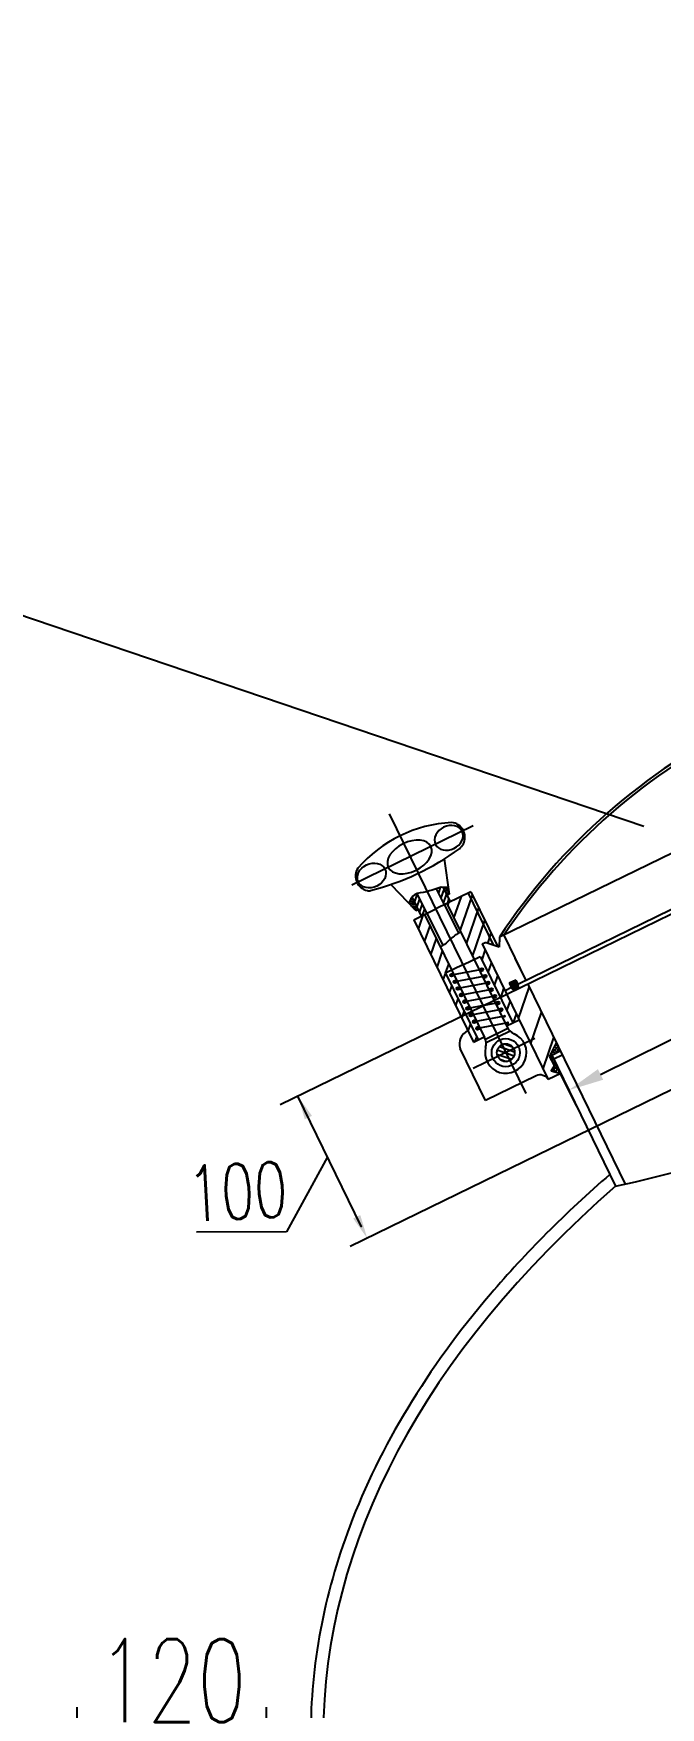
# Model space of a CAD drawing. Extents: x 946 to 3405, y -336 to 946.
# Drawn here: x 1017.3 to 1043.8, y 690.7 to 761.4 of the extents above; entities that cross this region are included whole.
import ezdxf

# ---------------------------------------------------------------- set-up
doc = ezdxf.new("R2010")
doc.units = 0
doc.header["$MEASUREMENT"] = 0
doc.linetypes.add('ACAD_ISO02W100', pattern=[15, 12, -3])
doc.linetypes.add('CENTER2', pattern=[28.575, 19.05, -3.175, 3.175, -3.175])
doc.layers.get('0').update_dxf_attribs({"linetype": 'CONTINUOUS'})
doc.layers.get('DEFPOINTS').update_dxf_attribs({"linetype": 'CONTINUOUS'})
for name, color, linetype in [('5剖面线层', 2, 'CONTINUOUS'), ('6文字层', 3, 'CONTINUOUS'), ('中心线', 1, 'CENTER2'), ('标注线', 3, 'CONTINUOUS'), ('细实线', 4, 'CONTINUOUS'), ('虚线', 2, 'ACAD_ISO02W100')]:
    doc.layers.add(name, color=color, linetype=linetype)
doc.styles.add('STYLE1', font='romans.shx', dxfattribs={"width": 0.7, "height": 3.5, "bigfont": 'hz129.shx'})
doc.dimstyles.get("Standard").update_dxf_attribs({"dimtxt": 2.5, "dimasz": 2.5, "dimexe": 1.25, "dimexo": 0.625, "dimtad": 1, "dimdec": 0, "dimlfac": 4, "dimzin": 4, "dimdsep": 46, "dimtxsty": 'STYLE1', "dimcen": 0, "dimclrd": 256, "dimclre": 256, "dimclrt": 256, "dimadec": 0, "dimazin": 0, "dimtfac": 1, "dimtdec": 0, "dimtmove": 0, "dimatfit": 3, "dimfxl": 1, "dimtolj": 1, "dimtzin": 0, "dimarcsym": 0})

# ---------------------------------------------------------------- blocks, each defined once
blk = doc.blocks.new('*D276')
at = {"layer": 'DEFPOINTS', "color": 0}
for p in [(1064.15, 728.739), (1064.473, 728.086), (1040.278, 716.096)]:
    blk.add_point(p, dxfattribs=at)
at = {"layer": '标注线', "lineweight": -2}
for p, q in [((1064.473, 728.086), (1063.595, 729.859)), ((1041.299, 717.416), (1062.806, 728.073)), ((1040.278, 716.096), (1039.4, 717.87))]:
    blk.add_line(p, q, dxfattribs=at)
at = {"layer": '标注线'}
for points in [[(1062.695, 728.297), (1062.917, 727.849), (1064.15, 728.739)], [(1041.188, 717.64), (1041.41, 717.192), (1039.955, 716.75)]]:
    blk.add_solid(points, dxfattribs=at)
at = {"layer": '标注线', "insert": (1050.964, 724.94), "char_height": 3.5, "attachment_point": 5, "rotation": 26.36021, "style": 'STYLE1'}
blk.add_mtext('\\A1;%%c412x6', dxfattribs=at)
blk = doc.blocks.new('*D325')
at = {"layer": '6文字层', "lineweight": -2}
for p, q in [((1019.186, 684.126), (1019.186, 690.694)), ((1027.186, 681.126), (1027.186, 690.694)), ((1024.686, 689.444), (1021.686, 689.444))]:
    blk.add_line(p, q, dxfattribs=at)
at = {"layer": '6文字层'}
for points in [[(1021.686, 689.861), (1021.686, 689.027), (1019.186, 689.444)], [(1024.686, 689.861), (1024.686, 689.027), (1027.186, 689.444)]]:
    blk.add_solid(points, dxfattribs=at)
at = {"layer": 'DEFPOINTS', "color": 0}
for p in [(1019.186, 689.444), (1019.186, 683.501), (1027.186, 680.501)]:
    blk.add_point(p, dxfattribs=at)
at = {"layer": '6文字层', "insert": (1023.197, 691.819), "char_height": 3.5, "attachment_point": 5, "style": 'STYLE1'}
blk.add_mtext('\\A1;120', dxfattribs=at)
blk = doc.blocks.new('*D340')
at = {"layer": '6文字层', "lineweight": -2}
for p, q in [((1067.597, 795.74), (998.501, 795.74)), ((999.751, 793.24), (999.751, 498.134)), ((1023.894, 495.634), (998.501, 495.634))]:
    blk.add_line(p, q, dxfattribs=at)
at = {"layer": '6文字层'}
for points in [[(999.334, 793.24), (1000.167, 793.24), (999.751, 795.74)], [(999.334, 498.134), (1000.167, 498.134), (999.751, 495.634)]]:
    blk.add_solid(points, dxfattribs=at)
at = {"layer": 'DEFPOINTS', "color": 0}
for p in [(1068.222, 795.74), (999.751, 495.634), (1024.519, 495.634)]:
    blk.add_point(p, dxfattribs=at)
at = {"layer": '6文字层', "insert": (997.376, 640), "char_height": 3.5, "attachment_point": 5, "rotation": 90, "style": 'STYLE1'}
blk.add_mtext('\\A1;4502', dxfattribs=at)

msp = doc.modelspace()

# ---------------------------------------------------------------- hatches: boundary and pattern name
at = {"layer": '5剖面线层'}
h = msp.add_hatch(dxfattribs=at)
h.set_pattern_fill('ANSI31', color=256, scale=0.667, angle=26, style=0)
h.set_pattern_definition([(161, (1153.09523, 708.081536), (0.027144245, 0.07883261), [])])
h.paths.add_polyline_path([(1033.33279, 724.90258, 0.12971807), (1033.20641, 724.64092), (1033.49565, 724.34325), (1033.58447, 724.38657)])
h.paths.add_polyline_path([(1034.80757, 724.98311), (1034.90027, 725.02833), (1034.86162, 725.30964), (1034.6441, 725.31827)])
h = msp.add_hatch(dxfattribs=at)
h.set_pattern_fill('ANSI31', color=256, scale=1.334, angle=116, style=0)
h.set_pattern_definition([(71, (1148.88204, 706.02663), (0.15766522, -0.0542885), [])])
h.paths.add_polyline_path([(1034.37573, 725.25492, 0.01013665), (1034.56527, 725.3214), (1034.6441, 725.31827), (1034.94458, 724.70219), (1034.70282, 724.58428)])
h.paths.add_polyline_path([(1033.96714, 724.22546), (1033.72148, 724.10564), (1033.33279, 724.90258, -0.12111753), (1033.55379, 725.06095, 0.0002781), (1033.55925, 725.06175)])
h = msp.add_hatch(dxfattribs=at)
h.set_pattern_fill('ANSI31', color=256, scale=0.1334, angle=26, style=0)
h.set_pattern_definition([(71, (1081.81563, 732.1742), (-0.4004697, 0.1378928), [])])
h.paths.add_polyline_path([(1035.92902, 718.78372), (1036.12236, 718.87802), (1034.7522, 721.68725), (1035.01677, 721.81629), (1033.86584, 724.17605), (1033.40793, 723.95272)])
h.paths.add_polyline_path([(1035.82387, 725.13105), (1035.70398, 725.07257), (1036.77934, 722.86776), (1036.95739, 722.807)])
h.paths.add_polyline_path([(1035.70398, 725.07257), (1034.80412, 724.63368), (1035.95505, 722.27392), (1036.21962, 722.40296), (1037.58978, 719.59373), (1037.86025, 719.72565), (1036.29827, 722.92818), (1036.42341, 722.98921), (1036.77934, 722.86776)])
h = msp.add_hatch(dxfattribs=at)
h.set_pattern_fill('ANSI31', color=256, scale=6.67, angle=26, style=0)
h.set_pattern_definition([(71, (1007.6247, 632.0422), (-0.788326, 0.2714424), [])])
h.paths.add_polyline_path([(1038.22054, 721.22837), (1037.33741, 720.79764), (1039.09177, 717.20066), (1039.6152, 717.45596), (1039.23509, 718.2353), (1039.4935, 718.61841)])
h = msp.add_hatch(dxfattribs=at)
h.set_pattern_fill('ANSI37', color=256, scale=0.03335, angle=93, style=0)
h.set_pattern_definition([(138, (627.59861, 35.95378), (-0.07085173, -0.078688819), []), (228, (627.59861, 35.95378), (0.078688819, -0.07085173), [])])
h.paths.add_polyline_path([(1039.13719, 718.18756), (1039.35088, 717.79858), (1039.2151, 717.57454), (1039.6152, 717.45596), (1039.23509, 718.2353), (1039.59479, 718.41074), (1039.43022, 718.74815)])
at = {"layer": '细实线'}
for points in [[(1036.34469, 721.84263, 1), (1036.21967, 721.84263, 1)], [(1034.9453, 721.58081, -1), (1035.05767, 721.63562, -1)], [(1035.08232, 721.29989, -1), (1035.19469, 721.3547, -1)], [(1035.08232, 721.29989, -1), (1035.19469, 721.3547, -1)], [(1035.21933, 721.01897, -1), (1035.3317, 721.07377, -1)], [(1035.21933, 721.01897, -1), (1035.3317, 721.07377, -1)], [(1036.36301, 721.5343, -1), (1036.47538, 721.58911, -1)], [(1036.4817, 721.5617, 1), (1036.35668, 721.5617, 1)], [(1036.4817, 721.5617, 1), (1036.35668, 721.5617, 1)], [(1036.50002, 721.25338, -1), (1036.61239, 721.30818, -1)], [(1036.50002, 721.25338, -1), (1036.61239, 721.30818, -1)], [(1036.61872, 721.28078, 1), (1036.4937, 721.28078, 1)], [(1036.61872, 721.28078, 1), (1036.4937, 721.28078, 1)], [(1035.35635, 720.73804, -1), (1035.46872, 720.79285, -1)], [(1035.35635, 720.73804, -1), (1035.46872, 720.79285, -1)], [(1035.49336, 720.45712, -1), (1035.60573, 720.51193, -1)], [(1035.49336, 720.45712, -1), (1035.60573, 720.51193, -1)], [(1036.63704, 720.97245, -1), (1036.74941, 721.02726, -1)], [(1036.63704, 720.97245, -1), (1036.74941, 721.02726, -1)], [(1036.75574, 720.99986, 1), (1036.63071, 720.99986, 1)], [(1036.75574, 720.99986, 1), (1036.63071, 720.99986, 1)], [(1036.77405, 720.69153, -1), (1036.88642, 720.74634, -1)], [(1036.77405, 720.69153, -1), (1036.88642, 720.74634, -1)], [(1036.89275, 720.71893, 1), (1036.76773, 720.71893, 1)], [(1036.89275, 720.71893, 1), (1036.76773, 720.71893, 1)], [(1036.91107, 720.41061, -1), (1037.02344, 720.46541, -1)], [(1036.91107, 720.41061, -1), (1037.02344, 720.46541, -1)], [(1037.02977, 720.43801, 1), (1036.90474, 720.43801, 1)], [(1037.02977, 720.43801, 1), (1036.90474, 720.43801, 1)], [(1035.63038, 720.1762, -1), (1035.74275, 720.231, -1)], [(1035.63038, 720.1762, -1), (1035.74275, 720.231, -1)], [(1035.76739, 719.89527, -1), (1035.87976, 719.95008, -1)], [(1035.76739, 719.89527, -1), (1035.87976, 719.95008, -1)], [(1035.90441, 719.61435, -1), (1036.01678, 719.66915, -1)], [(1035.90441, 719.61435, -1), (1036.01678, 719.66915, -1)], [(1037.04809, 720.12968, -1), (1037.16046, 720.18449, -1)], [(1037.04809, 720.12968, -1), (1037.16046, 720.18449, -1)], [(1037.16678, 720.15709, 1), (1037.04176, 720.15709, 1)], [(1037.1851, 719.84876, -1), (1037.29747, 719.90357, -1)], [(1037.1851, 719.84876, -1), (1037.29747, 719.90357, -1)], [(1036.04143, 719.33342, -1), (1036.1538, 719.38823, -1)], [(1036.04143, 719.33342, -1), (1036.1538, 719.38823, -1)], [(1037.32212, 719.56784, -1), (1037.43449, 719.62264, -1)], [(1037.32212, 719.56784, -1), (1037.43449, 719.62264, -1)]]:
    msp.add_hatch(color=256, dxfattribs=at).paths.add_polyline_path(points)
h = msp.add_hatch(dxfattribs=at)
h.set_pattern_fill('ANSI37', color=256, scale=0.5336, angle=36, style=0)
h.set_pattern_definition([(151, (1153.09523, 708.081536), (0.0323368, 0.058337134), []), (61, (1153.09523, 708.081536), (0.058337134, -0.0323368), [])])
h.paths.add_polyline_path([(1037.80725, 721.2152), (1037.71553, 721.40324), (1037.44475, 721.27118), (1037.53647, 721.08313, 0.02704138), (1037.54298, 721.06813, 1.04521435)])
h = msp.add_hatch(dxfattribs=at)
h.set_pattern_fill('ANSI31', color=256, scale=1.334, angle=26, style=0)
h.set_pattern_definition([(161, (1153.09523, 708.08154), (0.0542885, 0.15766522), [])])
h.paths.add_polyline_path([(1037.63163, 718.50133, 0.41421356), (1037.1301, 718.67402), (1037.29452, 718.33692)])
h.paths.add_polyline_path([(1037.29452, 718.33692), (1037.1301, 718.67402, 0.41421356), (1036.95741, 718.1725)])
h.paths.add_polyline_path([(1036.95741, 718.1725, 0.41421356), (1037.45894, 717.99981), (1037.29452, 718.33692)])
h.paths.add_polyline_path([(1037.45894, 717.99981, 0.41421356), (1037.63163, 718.50133), (1037.29452, 718.33692)])

# ---------------------------------------------------------------- linework, layer by layer
for p, q in [((1060.94105, 734.87305), (1037.03034, 723.21102)), ((1049.99579, 726.97154), (1037.33741, 720.79764)), ((1049.92135, 727.12365), (1037.80725, 721.2152)), ((1034.69572, 726.51722), (1034.90027, 725.02833)), ((1032.44833, 725.42109), (1033.49565, 724.34325)), ((1033.32695, 724.91455), (1033.72148, 724.10564)), ((1033.96714, 724.22546), (1033.5587, 725.06288)), ((1035.82387, 725.13105), (1034.33498, 724.40487)), ((1034.70282, 724.58428), (1034.37573, 725.25492)), ((1034.6441, 725.31827), (1034.94458, 724.70219)), ((1034.80412, 724.63368), (1037.33977, 719.43483)), ((1034.90027, 725.02833), (1034.80757, 724.98311)), ((1035.82387, 725.13105), (1036.95739, 722.807)), ((1033.40793, 723.95272), (1034.33498, 724.40487)), ((1033.40793, 723.95272), (1035.92902, 718.78372)), ((1033.49565, 724.34325), (1033.58836, 724.38847)), ((1033.86584, 724.17605), (1036.40149, 718.9772)), ((1037.21006, 723.29867), (1038.14572, 721.38029)), ((1036.29827, 722.92818), (1036.42341, 722.98921)), ((1036.29827, 722.92818), (1039.09177, 717.20066)), ((1037.02321, 722.78454), (1036.42341, 722.98921)), ((1037.03034, 723.21102), (1037.02321, 722.78454)), ((1035.48591, 722.04511), (1034.7522, 721.68725)), ((1035.48591, 722.04511), (1036.21962, 722.40296)), ((1036.21962, 722.40296), (1037.58978, 719.59373)), ((1037.6812, 722.3327), (1038.14572, 721.38029)), ((1034.7522, 721.68725), (1036.12236, 718.87802)), ((1037.71553, 721.40324), (1037.44475, 721.27118)), ((1037.44475, 721.27118), (1037.53647, 721.08313)), ((1037.71553, 721.40324), (1037.80725, 721.2152)), ((1038.22054, 721.22837), (1042.3383, 712.7857)), ((1037.53647, 721.08313), (1037.27031, 720.95332)), ((1037.32521, 719.46469), (1037.86739, 719.72913)), ((1035.92902, 718.78372), (1036.38692, 719.00706)), ((1037.38761, 719.35311), (1036.43643, 718.88919)), ((1037.47828, 719.24891), (1036.46271, 718.75359)), ((1036.4414, 716.32117), (1035.37267, 718.51237)), ((1039.43022, 718.74815), (1039.13719, 718.18756)), ((1039.23509, 718.2353), (1039.59479, 718.41074)), ((1039.35088, 717.79858), (1039.13719, 718.18756)), ((1039.35088, 717.79858), (1039.2151, 717.57454)), ((1039.2151, 717.57454), (1039.6152, 717.45596)), ((1039.23509, 718.2353), (1041.93514, 712.69937)), ((1039.6825, 718.23089), (1039.32281, 718.05545)), ((1038.57642, 717.36249), (1036.4414, 716.32117)), ((1039.6152, 717.45596), (1039.09177, 717.20066))]:
    msp.add_line(p, q)
for radius in [0.59386, 0.37507]:
    msp.add_circle((1037.29452, 718.33692), radius)
for centre, radius, start, end in [((1058.81395, 708.89113), 26.06884, 115.9995038, 146.6802902), ((1058.85326, 708.81054), 26.04484, 115.9995034, 146.2013098), ((1035.29409, 722.4384), 5.62601, 92.944025, 139.055975), ((1034.94363, 727.43491), 0.62511, 333.4125151, 84.3538318), ((1028.78386, 735.98883), 11.1652, 284.5390095, 305.9358866), ((1034.67906, 727.64783), 0.95971, 313.2377439, 329.1105552), ((1031.57255, 725.79072), 0.62511, 147.6461682, 258.5874849), ((1033.06636, 755.10192), 43.3201, 281.8135009, 318.2247816), ((1031.5107, 725.48434), 0.31256, 258.5874849, 284.0835029), ((1037.67837, 721.13582), 0.15137, 200.3691334, 31.6308666), ((1035.9553, 718.71426), 0.61661, 115.9893397, 199.1119032), ((1035.83964, 718.70317), 0.62511, 345.8699377, 26), ((1037.29452, 718.33692), 0.87516, 165.8699377, 66.1300623), ((1037.90162, 719.70886), 0.62511, 206, 246.1300623), ((1038.74288, 716.99187), 0.40629, 30.378804, 114.1877029)]:
    msp.add_arc(centre, radius, start, end)
at = {"extrusion": (0, 0, -1)}
for centre, major_axis, ratio in [((1034.88757, 727.40806), (0.56185, 0.27403), 0.79704279), ((1033.23322, 726.60133), (0.90181, 0.43984), 0.61994299)]:
    msp.add_ellipse(centre, major_axis=major_axis, ratio=ratio, dxfattribs=at)
msp.add_ellipse((1031.62822, 725.81837), major_axis=(-0.56185, -0.27403), ratio=0.79704279)
msp.add_ellipse((1122.9193, 689.5009), major_axis=(-93.33333, 0), ratio=0.5, start_param=5.76292015, end_param=6.28318531)
msp.add_open_spline([(1041.69321, 713.19542), (1039.81446, 711.56444), (1038.12835, 709.87515), (1033.97653, 705.00275), (1031.97677, 701.71176), (1029.6081, 695.43368), (1029.05263, 692.46759), (1029.05263, 689.5009)], degree=3, knots=[5.760611877, 5.760611877, 5.760611877, 5.760611877, 5.880421628, 5.880421628, 6.096730937, 6.096730937, 6.283185307, 6.283185307, 6.283185307, 6.283185307])
at = {"layer": '6文字层'}
msp.add_line((1043.12732, 727.88337), (992.26266, 745.13346), dxfattribs=at)
at = {"layer": '中心线'}
for p, q in [((1032.37363, 728.42623), (1038.13787, 716.60779)), ((1038.52837, 718.93871), (1035.92039, 717.66671))]:
    msp.add_line(p, q, dxfattribs=at)
at = {"layer": '中心线', "ltscale": 0.3}
msp.add_line((1035.92343, 727.91279), (1030.51305, 725.27397), dxfattribs=at)
at = {"layer": '标注线'}
for p, q in [((1037.33769, 720.79705), (1027.76787, 716.12898)), ((1052.94747, 720.99589), (1030.71946, 710.15328)), ((1031.18964, 711.01587), (1028.51722, 716.4945)), ((1029.75705, 713.93343), (1028.02977, 710.76651)), ((1028.02977, 710.76651), (1024.22732, 710.76076))]:
    msp.add_line(p, q, dxfattribs=at)
msp.add_point((1031.18964, 711.01587), dxfattribs=at)
msp.add_point((1031.18964, 711.01587), dxfattribs=at)
for points in [[(1029.10572, 715.66839), (1028.80598, 715.52217), (1028.51722, 716.4945)], [(1031.1504, 711.47667), (1030.85066, 711.33046), (1031.43916, 710.50435)]]:
    msp.add_solid(points, dxfattribs=at)
at = {"layer": '细实线'}
for p, q in [((1033.96714, 724.22546), (1034.63111, 722.8641)), ((1034.70282, 724.58428), (1035.29141, 723.37749)), ((1036.28218, 721.84263), (1035.00149, 721.60822)), ((1036.41919, 721.5617), (1035.1385, 721.32729)), ((1036.41919, 721.5617), (1035.1385, 721.32729)), ((1036.55621, 721.28078), (1035.27552, 721.04637)), ((1036.55621, 721.28078), (1035.27552, 721.04637)), ((1036.69322, 720.99986), (1035.41253, 720.76545)), ((1036.69322, 720.99986), (1035.41253, 720.76545)), ((1036.83024, 720.71893), (1035.54955, 720.48452)), ((1036.83024, 720.71893), (1035.54955, 720.48452)), ((1036.96726, 720.43801), (1035.68656, 720.2036)), ((1036.96726, 720.43801), (1035.68656, 720.2036)), ((1037.10427, 720.15709), (1035.82358, 719.92268)), ((1037.10427, 720.15709), (1035.82358, 719.92268)), ((1037.24129, 719.87616), (1035.9606, 719.64175)), ((1037.24129, 719.87616), (1035.9606, 719.64175)), ((1037.3783, 719.59524), (1036.09761, 719.36083)), ((1037.3783, 719.59524), (1036.09761, 719.36083))]:
    msp.add_line(p, q, dxfattribs=at)
for points in [[(1034.86162, 725.30964), (1034.56527, 725.3214, -0.05285151), (1033.55379, 725.06095, 0.25483941), (1033.20641, 724.64092)], [(1035.38654, 723.43954), (1035.20882, 723.32361, 0.05121109), (1034.84915, 723.03256, -0.08814014), (1034.53121, 722.81183, -0.08814014)]]:
    msp.add_lwpolyline(points, format="xyb", dxfattribs=at)
for centre in [(1036.28218, 721.84263), (1035.00149, 721.60822), (1035.1385, 721.32729), (1035.1385, 721.32729), (1035.1385, 721.32729), (1035.27552, 721.04637), (1035.27552, 721.04637), (1035.27552, 721.04637), (1035.27552, 721.04637), (1036.41919, 721.5617), (1036.41919, 721.5617), (1036.55621, 721.28078), (1036.55621, 721.28078), (1035.41253, 720.76545), (1035.41253, 720.76545), (1035.41253, 720.76545), (1035.41253, 720.76545), (1035.54955, 720.48452), (1035.54955, 720.48452), (1035.54955, 720.48452), (1035.54955, 720.48452), (1036.69322, 720.99986), (1036.69322, 720.99986), (1036.83024, 720.71893), (1036.83024, 720.71893), (1036.96726, 720.43801), (1036.96726, 720.43801), (1035.68656, 720.2036), (1035.68656, 720.2036), (1035.68656, 720.2036), (1035.68656, 720.2036), (1035.82358, 719.92268), (1035.82358, 719.92268), (1035.82358, 719.92268), (1035.82358, 719.92268), (1035.9606, 719.64175), (1035.9606, 719.64175), (1035.9606, 719.64175), (1035.9606, 719.64175), (1037.10427, 720.15709), (1036.09761, 719.36083), (1036.09761, 719.36083), (1036.09761, 719.36083), (1036.09761, 719.36083)]:
    msp.add_circle(centre, 0.06251, dxfattribs=at)
at = {"layer": '虚线', "ltscale": 0.3}
msp.add_line((1035.70398, 725.07257), (1036.77934, 722.86776), dxfattribs=at)

# ---------------------------------------------------------------- texts
at = {"layer": '标注线', "insert": (1025.96268, 712.47517), "char_height": 2.3345, "attachment_point": 5, "rotation": 3, "style": 'STYLE1'}
msp.add_mtext('100', dxfattribs=at)

# ---------------------------------------------------------------- dimensions: what is measured, and where the dimension line sits
at = {"layer": '6文字层'}
dim = msp.add_linear_dim(base=(999.75057, 495.63447), p1=(1068.22191, 795.73986), p2=(1024.5193, 495.63447), angle=90, dimstyle='Standard', override={"dimlfac": 15, "dimzin": 12}, dxfattribs=at)
dim.commit()
dim.dimension.update_dxf_attribs({"geometry": '*D340', "text_midpoint": (999.75057, 639.99963), "dimtype": 160})
dim = msp.add_linear_dim(base=(1019.18596, 689.44415), p1=(1027.18596, 680.5009), p2=(1019.18596, 683.5009), dimstyle='Standard', override={"dimlfac": 15, "dimzin": 12}, dxfattribs=at)
dim.commit()
dim.dimension.update_dxf_attribs({"geometry": '*D325', "text_midpoint": (1023.19717, 689.44415), "dimtype": 160})
at = {"layer": '标注线'}
dim = msp.add_aligned_dim(p1=(1040.27836, 716.09627), p2=(1064.47345, 728.08588), distance=0.72919, text='%%c412x6', dimstyle='Standard', override={"dimtxt": 3.5, "dimasz": 1.5, "dimexe": 1.25, "dimexo": 0, "dimgap": 0.7, "dimtad": 1, "dimtih": 0, "dimtoh": 0, "dimdec": 2, "dimzin": 8, "dimlunit": 6, "dimtxsty": 'STYLE1', "dimcen": 0, "dimtdec": 2, "dimatfit": 2}, dxfattribs=at)
dim.commit()
dim.dimension.update_dxf_attribs({"geometry": '*D276', "text_midpoint": (1050.9643, 724.9397)})

doc.saveas('drawing.dxf')
